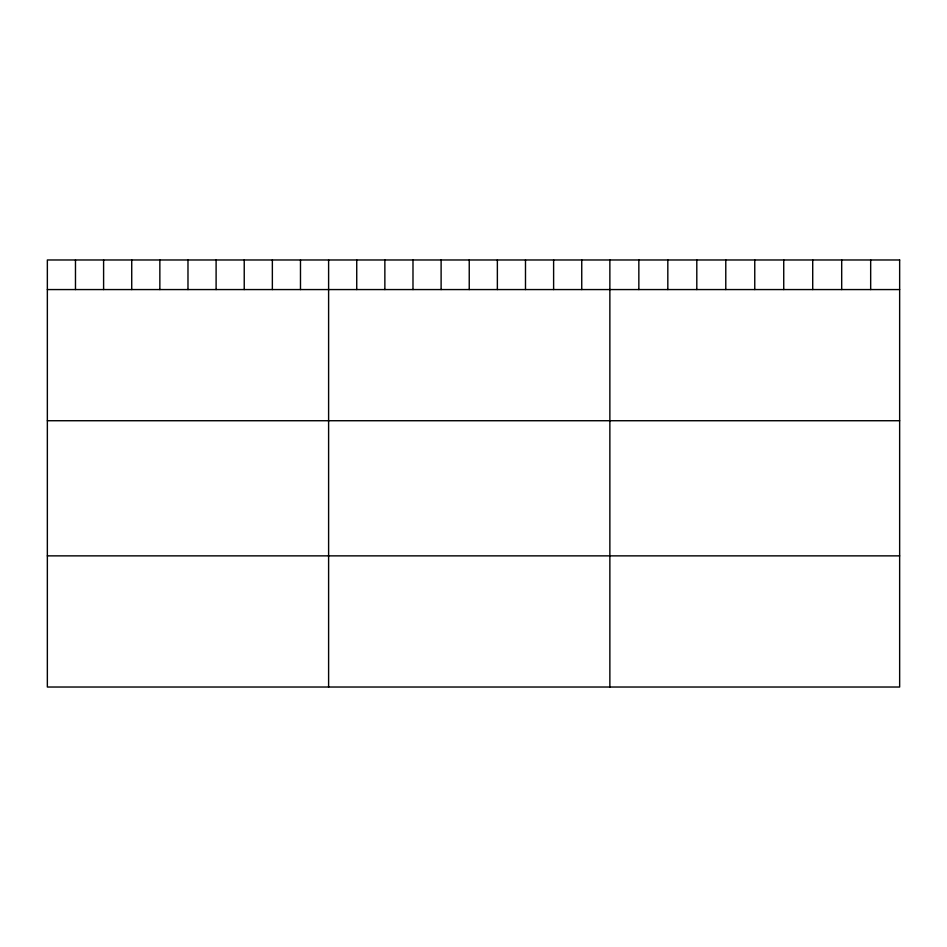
<?xml version="1.0" encoding="UTF-8"?>
<svg xmlns="http://www.w3.org/2000/svg" width="947" height="947" viewBox="0 0 947 947"><rect width="100%" height="100%" fill="white"/><g stroke="black" fill="none" stroke-linecap="round" stroke-linejoin="round"><path stroke-width="1.42" d="M47.35 289.569L899.65 289.569M47.35 420.728L899.65 420.728M47.35 555.865L899.65 555.865M870.672 259.975L870.672 289.569M841.694 259.975L841.694 289.569M812.715 259.975L812.715 289.569M783.737 259.975L783.737 289.569M754.759 259.975L754.759 289.569M725.781 259.975L725.781 289.569M696.803 259.975L696.803 289.569M667.824 259.975L667.824 289.569M638.846 259.975L638.846 289.569M609.868 259.975L609.868 687.025M581.742 259.975L581.742 289.569M553.616 259.975L553.616 289.569M525.49 259.975L525.49 289.569M497.364 259.975L497.364 289.569M469.238 259.975L469.238 289.569M441.113 259.975L441.113 289.569M412.987 259.975L412.987 289.569M384.861 259.975L384.861 289.569M356.735 259.975L356.735 289.569M328.609 259.975L328.609 687.025M300.483 259.975L300.483 289.569M272.357 259.975L272.357 289.569M244.231 259.975L244.231 289.569M216.105 259.975L216.105 289.569M187.98 259.975L187.98 289.569M159.854 259.975L159.854 289.569M131.728 259.975L131.728 289.569M103.602 259.975L103.602 289.569M75.476 259.975L75.476 289.569M899.65 259.975L47.35 259.975L47.35 687.025L899.65 687.025L899.65 259.975"/></g></svg>
